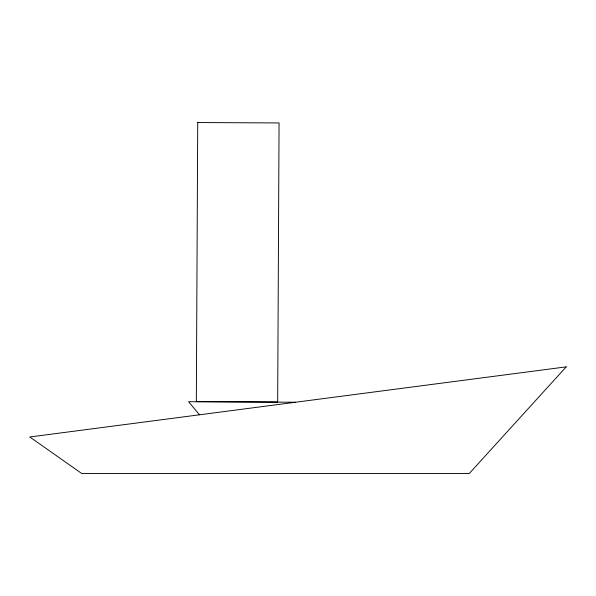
<?xml version="1.0" encoding="UTF-8"?>
<svg xmlns="http://www.w3.org/2000/svg" width="596" height="596" viewBox="0 0 596 596"><rect width="100%" height="100%" fill="white"/><g stroke="black" fill="none" stroke-linecap="round" stroke-linejoin="round"><path stroke-width="0.89" d="M295.594 402.24L188.552 401.704L199.511 414.794M197.723 122.538L196.33 401.622L277.676 402.024L279.062 122.94L197.723 122.538M566.2 366.868L469.298 473.462L81.674 473.462L29.8 436.98L566.2 366.868"/></g></svg>
